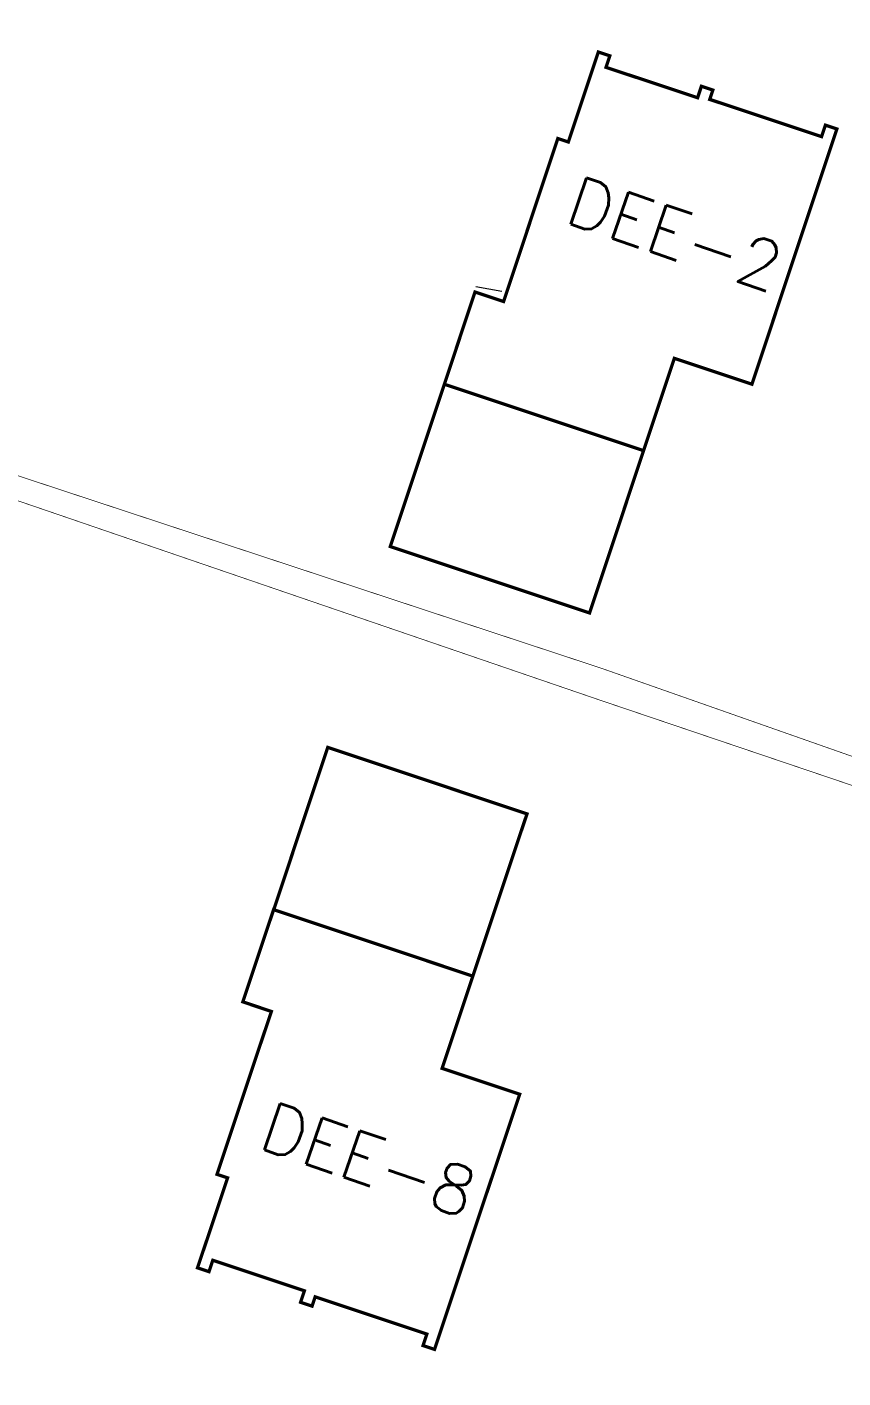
# Model space of a CAD drawing. Header units: inches. Extents: x 350994 to 353538, y 1581369 to 1583842.
# Drawn here: x 351466.09 to 351491.03, y 1583111.91 to 1583153.2 of the extents above; entities that cross this region are included whole.
import ezdxf
from ezdxf.enums import TextEntityAlignment as Align

# ---------------------------------------------------------------- set-up
doc = ezdxf.new("R2010")
doc.units = ezdxf.units.IN
doc.header["$MEASUREMENT"] = 0
for name, pattern in [('1', [0]), ('ACAD_ISO03W100', [30, 12, -18]), ('DASHDOTX2', [2, 1, -0.5, 0, -0.5])]:
    doc.linetypes.add(name, pattern=pattern)
for name, color, linetype in [('BOUNDARY', 5, 'Continuous'), ('BULDING', 5, '1'), ('CULVERT', 255, '1'), ('CW', 94, '1')]:
    doc.layers.add(name, color=color, linetype=linetype)
doc.styles.add('ROMANS', font='ROMANS.shx')

msp = doc.modelspace()

# ---------------------------------------------------------------- linework, layer by layer
at = {"layer": 'BOUNDARY', "lineweight": 5, "const_width": 0.1}
for points, elevation in [([(351478.848, 1583142.28), (351484.939, 1583140.252), (351485.878, 1583143.073), (351488.25, 1583142.283), (351490.846, 1583150.082), (351490.495, 1583150.199), (351490.378, 1583149.848), (351486.962, 1583150.985), (351487.057, 1583151.27), (351486.706, 1583151.387), (351486.589, 1583151.036), (351483.79, 1583151.967), (351483.907, 1583152.318), (351483.556, 1583152.435), (351482.64, 1583149.684), (351482.318, 1583149.791), (351480.66, 1583144.81), (351479.787, 1583145.1), (351478.848, 1583142.28)], 102.875), ([(351473.635, 1583126.223), (351479.72, 1583124.192), (351478.779, 1583121.373), (351481.151, 1583120.582), (351478.549, 1583112.784), (351478.198, 1583112.901), (351478.315, 1583113.252), (351474.9, 1583114.392), (351474.805, 1583114.107), (351474.454, 1583114.225), (351474.571, 1583114.576), (351471.773, 1583115.509), (351471.656, 1583115.159), (351471.305, 1583115.276), (351472.223, 1583118.026), (351471.9, 1583118.134), (351473.562, 1583123.114), (351472.69, 1583123.405), (351473.631, 1583126.225), (351479.72, 1583124.192)], 103.044)]:
    msp.add_lwpolyline(points, dxfattribs=dict(at, elevation=elevation))
at = {"layer": 'BOUNDARY', "lineweight": 5, "elevation": 101.573}
msp.add_lwpolyline([(351479.807, 1583145.264), (351480.607, 1583145.126)], dxfattribs=at)
at = {"layer": 'CULVERT', "color": 250, "linetype": 'DASHDOTX2', "lineweight": 5, "ltscale": 2, "const_width": 0.02}
for points in [[(351371.521, 1583170.818), (351433.609, 1583150.241), (351458.286, 1583141.969), (351483.634, 1583133.606), (351507.338, 1583125.279), (351511.405, 1583124.055), (351534.554, 1583117.144), (351534.554, 1583117.144)], [(351522.703, 1583090.619), (351522.703, 1583090.619), (351522.703, 1583090.619), (351522.703, 1583090.619), (351531.863, 1583117.147), (351511.894, 1583123.05), (351506.924, 1583124.74), (351483.62, 1583132.622), (351458.132, 1583141.351), (351433.413, 1583149.461), (351371.185, 1583170.026)]]:
    msp.add_lwpolyline(points, dxfattribs=at)
at = {"layer": 'CW', "linetype": 'ACAD_ISO03W100', "lineweight": 5, "ltscale": 0.1, "const_width": 0.1}
for points, elevation in [([(351478.848, 1583142.28), (351477.197, 1583137.32), (351483.288, 1583135.292), (351484.939, 1583140.252)], 102.875), ([(351479.72, 1583124.192), (351481.375, 1583129.151), (351475.285, 1583131.184), (351473.635, 1583126.223)], 103.044)]:
    msp.add_lwpolyline(points, dxfattribs=dict(at, elevation=elevation))

# ---------------------------------------------------------------- texts
at = {"layer": 'BULDING', "color": 0, "linetype": 'Continuous', "lineweight": 9, "style": 'ROMANS'}
for s, p in [('DEE-2', (351485.905, 1583146.868, 92.367)), ('DEE-8', (351476.54, 1583118.579, -10.508))]:
    msp.add_text(s, height=1.5, rotation=341.0931, dxfattribs=at).set_placement(p, align=Align.MIDDLE_CENTER)

doc.saveas('drawing.dxf')
